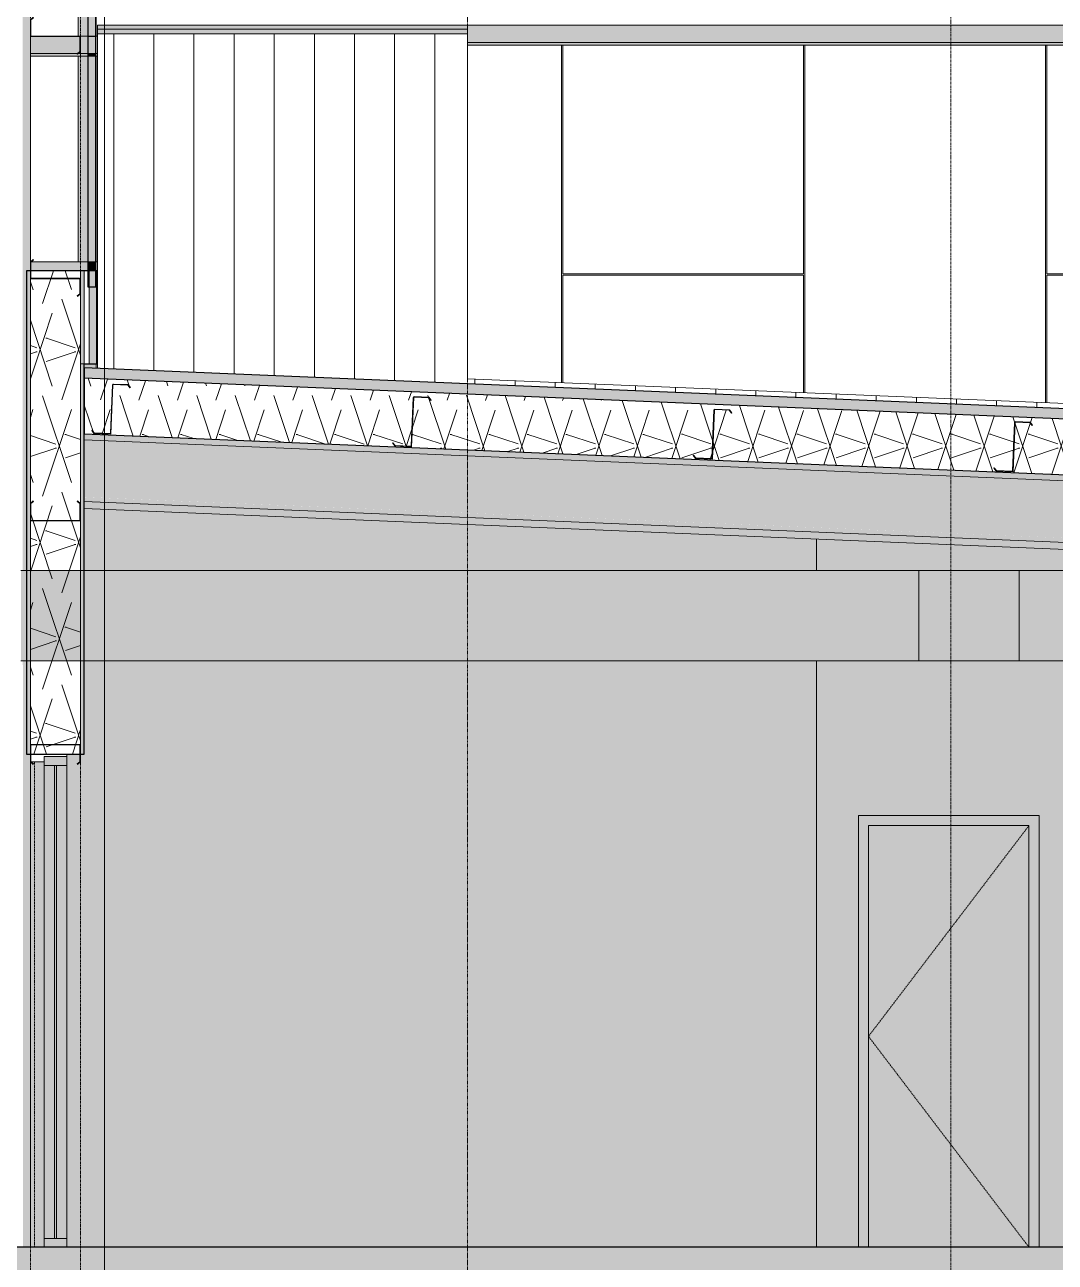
# Model space of a CAD drawing. Header units: inches. Extents: x 21380 to 98133, y -290 to 853.
# Drawn here: x 32713.9 to 32919.3, y -3 to 243.6 of the extents above; entities that cross this region are included whole.
import ezdxf

# ---------------------------------------------------------------- set-up
doc = ezdxf.new("R2010")
doc.units = ezdxf.units.IN
doc.header["$MEASUREMENT"] = 0
for name, pattern in [('Dash 1_16_', [0.125, 0.0625, -0.0625]), ('Dash Dot 3_16_', [0.3125, 0.1875, -0.0625, 0, -0.0625]), ('Grid Line 1_2_', [0.875, 0.5, -0.125, 0.125, -0.125]), ('Hidden 1_8_', [0.1875, 0.125, -0.0625])]:
    doc.linetypes.add(name, pattern=pattern)
for name, color, linetype, lineweight in [('A-ANNO-SYMB', 150, 'Continuous', 9), ('A-CLNG', 13, 'Continuous', 9), ('A-CLNG-PATT', 13, 'Continuous', 25), ('A-DOOR', 31, 'Continuous', 9), ('A-DOOR-FRAM', 31, 'Continuous', 9), ('A-FLOR', 192, 'Continuous', 9), ('A-FLOR-LEVL', 51, 'Continuous', 9), ('A-FLOR-PATT', 8, 'Continuous', 25), ('A-GLAZ-CURT', 52, 'Continuous', 9), ('A-GLAZ-CWMG', 51, 'Continuous', 9), ('A-ROOF', 132, 'Continuous', 9), ('A-WALL', 113, 'Continuous', 9), ('A-WALL-PATT', 111, 'Continuous', 25), ('G-ANNO-SYMB', 111, 'Continuous', 9), ('I-WALL', 2, 'Continuous', 9), ('M-HVAC-DUCT', 70, 'Continuous', 9), ('S-BEAM', 12, 'Continuous', 9), ('S-COLS', 52, 'Continuous', 9), ('S-GRID', 1, 'Continuous', 9)]:
    doc.layers.add(name, color=color, linetype=linetype, lineweight=lineweight)
pattern_1 = [(161.57, (22011.972, 102.96), (-7.6802237, -0.0009796), [0, -54.643, 6.067, 0]), (18.43, (22010.052, 102.96), (-7.6802237, 0.0009796), [0, -54.643, 6.067, 0]), (108.43, (22011.972, 102.96), (3.8382953, -19.2013653), [18.211, -42.499]), (71.57, (22010.052, 102.96), (3.8382953, 19.2013653), [18.211, -42.499])]
pattern_2 = [(45, (22011.012, 102), (-19.007, 19.007), []), (45, (22011.012, 130.8), (-19.007, 19.007), [])]

# ---------------------------------------------------------------- blocks, each defined once
blk = doc.blocks.new('Struct_Xcel_Sports Complex_rvt-3-Building Section - North_South looking East _ Fitness Center')
at = {"layer": 'A-FLOR-PATT', "lineweight": 9}
h = blk.add_hatch(dxfattribs=at)
h.set_pattern_fill('FP_39', style=0, pattern_type=2)
h.set_pattern_definition([(50, (22011.01, 102), (55.0854, -4.8198), [5.76, -63.36]), (355, (22011.01, 102), (-10.6557, 57.7685), [4.608, -50.688]), (100.451, (22015.6, 101.6), (44.4295, 52.9487), [4.895, -53.848]), (46.184, (22011.01, 117.36), (81.9644, -12.712), [8.64, -95.04]), (96.636, (22017.84, 116.3), (71.7815, 74.8124), [7.343, -80.772]), (351.184, (22011.01, 117.36), (71.782, 74.8124), [6.912, -76.032]), (21, (22018.69, 113.52), (45.842, -30.9215), [5.76, -63.36]), (326, (22018.69, 113.52), (18.687, 55.6915), [4.608, -50.688]), (71.451, (22022.51, 110.943), (64.529, 24.77), [4.895, -53.848]), (37.5, (22011.012, 102), (0.9339, 25.5668), [2.534, -47.539, 2.534, -48.922, -50.88]), (37.5, (22011.012, 102), (0.9339, 25.5668), [-101.53, 2.534, -48.346]), (7.5, (22011.012, 102), (20.204, 30.2913), [2.534, -26.803, 2.534, -46.387, -19.392]), (7.5, (22011.012, 102), (20.204, 30.2913), [-78.259, 2.534, -16.858]), (327.5, (21993.885, 102), (40.9978, -1.7324), [2.534, -16.666, 2.534, -57.37, -79.488]), (327.5, (21993.885, 102), (40.9978, -1.7324), [-79.104, 2.534, -76.954]), (317.5, (21986.205, 102), (44.7889, 7.6878), [2.534, -22.426, 2.534, -37.248, -56.448]), (317.5, (21986.205, 102), (44.7889, 7.6878), [-64.742, 2.534, -53.914])])
h.paths.add_polyline_path([(21132.3, -6), (22790.8, -6), (22790.8, 0), (21132.3, 0), (21132.3, -1.69)], flags=0)
at = {"layer": 'A-FLOR', "color": 250, "lineweight": 25}
blk.add_line((22790.8, 0), (21132.3, 0), dxfattribs=at)
blk = doc.blocks.new('W-Wide Flange - 1_-3_ deep-1401279-Building Section - North_South looking East _ Fitness Center')
at = {"layer": 'S-BEAM'}
for points in [[(22778.5, 143.84), (22778.55, 145.01), (22370.3, 162.02), (22370.3, 160.85), (22778.03, 143.86)], [(22778.46, 142.95), (22778.5, 143.84), (22370.3, 160.81), (22370.3, 159.95), (22772.94, 143.18)], [(22778.02, 132.46), (22778.46, 142.95), (22370.3, 159.95), (22370.3, 149.45), (22778.01, 132.46)], [(22777.99, 131.57), (22777.99, 132.46), (22370.3, 149.44), (22370.3, 148.55), (22724.93, 133.82), (22735.02, 133.8), (22735.02, 133.36), (22762.88, 132.2)]]:
    blk.add_hatch(color=256, dxfattribs=at).paths.add_polyline_path(points, flags=0)
h = blk.add_hatch(color=256, dxfattribs=at)
h.paths.add_polyline_path([(22777.93, 130.21), (22777.99, 131.57), (22735.02, 133.36), (22735.02, 132), (22762.88, 130.84)], flags=0)
h.paths.add_polyline_path([(22695.02, 133.66), (22695.02, 133.82), (22723.93, 133.82), (22370.3, 148.55), (22370.3, 147.19), (22685.41, 134.06)], flags=0)
for p, q in [((22778.5, 143.84), (22370.3, 160.85)), ((22370.3, 148.55), (22723.93, 133.82)), ((22695.02, 133.66), (22370.3, 147.19))]:
    blk.add_line(p, q, dxfattribs=at)
blk = doc.blocks.new('Girt_C - 10_D-1260059-Building Section - North_South looking East _ Fitness Center')
at = {"layer": 'S-BEAM'}
h = blk.add_hatch(dxfattribs=at)
h.set_pattern_fill('FP_31', color=256, style=0, pattern_type=2)
h.set_pattern_definition(pattern_2)
h.paths.add_polyline_path([(22360.13, 96.2), (22360.2, 96.28), (22359.66, 96.73), (22359.66, 100), (22359.55, 99.99), (22359.55, 96.68)], flags=0)
h.paths.add_polyline_path([(22368.98, 96.2), (22369.55, 96.68), (22369.55, 99.99), (22369.44, 100), (22369.44, 96.73), (22368.91, 96.28)], flags=0)
h.paths.add_polyline_path([(22369.37, 100.07), (22369.37, 100.18), (22359.74, 100.18), (22359.74, 100.07)], flags=0)
at = {"layer": 'S-BEAM', "lineweight": 15}
for p, q in [((22359.55, 99.99), (22359.55, 96.68)), ((22359.66, 96.73), (22359.66, 100)), ((22369.37, 100.18), (22359.74, 100.18)), ((22359.74, 100.07), (22369.37, 100.07)), ((22369.44, 100), (22369.44, 96.73)), ((22369.55, 96.68), (22369.55, 99.99)), ((22359.55, 96.68), (22360.13, 96.2)), ((22360.2, 96.28), (22359.66, 96.73)), ((22360.13, 96.2), (22360.2, 96.28)), ((22369.44, 96.73), (22368.91, 96.28)), ((22368.91, 96.28), (22368.98, 96.2)), ((22368.98, 96.2), (22369.55, 96.68))]:
    blk.add_line(p, q, dxfattribs=at)
for centre, radius, start, end in [((22359.74, 99.99), 0.188, 90, 180), ((22359.74, 99.99), 0.0782, 90, 176.9576), ((22369.37, 99.99), 0.188, 0, 90), ((22369.37, 99.99), 0.0782, 2.1227, 90)]:
    blk.add_arc(centre, radius, start, end, dxfattribs=at)
blk = doc.blocks.new('Rectangular Mullion - Profile_Polycarbonate_Upper and left-1528482-Building Section - North_South looking East _ Fitness Center')
at = {"layer": 'A-GLAZ-CWMG'}
h = blk.add_hatch(color=256, dxfattribs=at)
h.paths.add_polyline_path([(22372.68, 173.05), (22372.68, 173.12), (22370.3, 173.15)], flags=0)
h.paths.add_polyline_path([(22372.68, 175.12), (22372.61, 176), (22370.3, 176), (22370.3, 175.22)], flags=0)
h.paths.add_polyline_path([(22371.03, 196.3), (22371.03, 237.31), (22369.06, 237.31), (22369.06, 196.3)], flags=0)
h.paths.add_polyline_path([(22372.68, 241.3), (22372.61, 337.63), (22372.18, 337.63), (22372.18, 337.87), (22370.68, 337.93), (22370.68, 335.22), (22369.06, 335.22), (22369.06, 289.55), (22369.37, 289.55), (22369.37, 289.44), (22369.06, 289.44), (22369.06, 286.15), (22369.44, 286.47), (22369.44, 289.36), (22369.55, 289.36), (22369.55, 286.42), (22369.06, 285.94), (22369.06, 241.3), (22371.03, 241.3), (22371.03, 336.78), (22372.61, 336.78), (22372.61, 241.3)], flags=0)
h.paths.add_polyline_path([(22372.68, 345.35), (22372.68, 346.47), (22371.56, 345.4)], flags=0)
h = blk.add_hatch(color=256, dxfattribs=at)
h.paths.add_polyline_path([(22371.03, 196.3), (22372.61, 196.3), (22372.61, 237.31), (22371.03, 237.31), (22371.03, 232.74)], flags=0)
h.paths.add_polyline_path([(22371.03, 241.3), (22372.61, 241.3), (22372.61, 336.78), (22371.03, 336.78), (22371.03, 252.28)], flags=0)
for p, q in [((22372.68, 345.35), (22372.68, 346.47)), ((22372.68, 241.3), (22372.68, 337.63)), ((22369.06, 335.28), (22369.06, 289.55)), ((22369.06, 289.44), (22369.06, 286.15)), ((22369.06, 286), (22369.06, 241.3)), ((22369.06, 237.31), (22369.06, 196.3)), ((22372.68, 196.3), (22372.68, 237.31)), ((22372.68, 175.12), (22372.68, 176))]:
    blk.add_line(p, q, dxfattribs=at)
blk = doc.blocks.new('columns and girder2 - one-1334686-Building Section - North_South looking East _ Fitness Center')
at = {"layer": 'S-BEAM'}
h = blk.add_hatch(color=256, dxfattribs=at)
h.paths.add_polyline_path([(21149.56, 0), (21189.31, 330.48), (21187.8, 330.48), (21148.04, 0), (21149.51, 0)], flags=0)
h.paths.add_polyline_path([(22359.55, 0), (22359.55, 98.25), (22358.8, 98.25), (22358.8, 116.82), (22358.05, 116.82), (22358.1, 0)], flags=0)
h.paths.add_polyline_path([(22347.9, 0), (22349.36, 0), (22309.55, 292.37), (22308.04, 292.37), (22347.85, 0)], flags=0)
h.paths.add_polyline_path([(21135.05, 99), (21135.43, 99), (21135.43, 144), (21135.8, 144), (21135.8, 386.67), (21135.05, 386.7), (21135.05, 387.26), (21134.3, 387.29), (21134.3, 146.25), (21135.05, 146.25), (21135.05, 105.76)], flags=0)
h.paths.add_polyline_path([(22358.8, 134.82), (22358.8, 194.5), (22359.55, 194.5), (22359.55, 335.68), (22358.05, 335.74), (22358.05, 134.82), (22358.68, 134.82)], flags=0)
for p, q in [((22359.55, 196.31), (22359.55, 241.19)), ((22359.55, 0), (22359.55, 96.68))]:
    blk.add_line(p, q, dxfattribs=at)
blk = doc.blocks.new('Girt_C - 8_D-1405608-Building Section - North_South looking East _ Fitness Center')
at = {"layer": 'S-BEAM'}
h = blk.add_hatch(color=256, dxfattribs=at)
h.paths.add_polyline_path([(22359.55, 237.8), (22368.98, 237.83), (22369.44, 238.22), (22369.44, 241.11), (22359.55, 241.11), (22359.55, 238.22)], flags=0)
h.paths.add_polyline_path([(22372.61, 237.8), (22372.93, 237.8), (22372.93, 241.11), (22372.61, 241.11), (22372.61, 239.46)], flags=0)
h.paths.add_polyline_path([(22369.11, 237.8), (22371.03, 237.8), (22371.03, 241.11), (22369.55, 241.11), (22369.55, 238.17), (22369.44, 238.08)], flags=0)
h = blk.add_hatch(color=256, dxfattribs=at)
h.paths.add_polyline_path([(22369.44, 241.11), (22369.44, 241.11), (22371.03, 241.11), (22371.03, 241.3), (22369.37, 241.24), (22369.37, 241.19), (22369.37, 241.11)], flags=0)
h.paths.add_polyline_path([(22372.93, 241.11), (22372.93, 241.3), (22372.61, 241.24), (22372.61, 241.11)], flags=0)
for points in [[(22372.61, 241.11), (22372.61, 241.3), (22371.03, 241.24), (22371.03, 241.11)], [(22372.61, 237.8), (22372.61, 241.11), (22371.03, 241.11), (22371.03, 237.8)], [(22372.61, 237.31), (22372.61, 237.8), (22371.03, 237.8), (22371.03, 237.31)]]:
    blk.add_hatch(color=256, dxfattribs=at).paths.add_polyline_path(points, flags=0)
h = blk.add_hatch(color=256, dxfattribs=at)
h.paths.add_polyline_path([(22368.98, 237.31), (22371.03, 237.31), (22371.03, 237.8), (22369.11, 237.8), (22368.98, 237.69), (22368.91, 237.8), (22359.55, 237.8), (22359.55, 237.31), (22368.91, 237.31)], flags=0)
h.paths.add_polyline_path([(22372.93, 237.31), (22372.93, 237.8), (22372.61, 237.8), (22372.61, 237.31)], flags=0)
for p, q in [((22359.74, 241.3), (22359.62, 241.3)), ((22371.03, 241.3), (22369.37, 241.3)), ((22372.61, 241.3), (22371.03, 241.3)), ((22372.93, 241.3), (22372.61, 241.3)), ((22359.55, 237.8), (22368.94, 237.8)), ((22359.55, 237.31), (22371.03, 237.31)), ((22369.11, 237.8), (22371.03, 237.8)), ((22371.03, 237.8), (22372.61, 237.8)), ((22371.03, 237.31), (22372.61, 237.31)), ((22372.61, 237.8), (22372.93, 237.8)), ((22372.61, 237.31), (22372.93, 237.31))]:
    blk.add_line(p, q, dxfattribs=at)
blk = doc.blocks.new('Girt_C - 8_D-1405607-Building Section - North_South looking East _ Fitness Center')
at = {"layer": 'S-BEAM'}
h = blk.add_hatch(color=256, dxfattribs=at)
h.paths.add_polyline_path([(22371.03, 196.11), (22371.03, 196.3), (22359.66, 196.26), (22359.66, 196.11), (22359.99, 196.11)], flags=0)
h.paths.add_polyline_path([(22372.61, 196.11), (22372.93, 196.11), (22372.93, 196.3), (22372.61, 196.27), (22372.61, 196.11)], flags=0)
h = blk.add_hatch(color=256, dxfattribs=at)
h.paths.add_polyline_path([(22372.93, 192.8), (22372.93, 196.11), (22372.61, 196.11), (22372.61, 194.5), (22372.8, 194.5), (22372.8, 192.8)], flags=0)
h.paths.add_polyline_path([(22370.3, 194.5), (22371.03, 194.5), (22371.03, 196.11), (22359.66, 196.11), (22359.66, 194.5), (22369.55, 194.5)], flags=0)
for points in [[(22372.61, 196.11), (22372.61, 196.3), (22371.03, 196.27), (22371.03, 196.11)], [(22371.03, 194.5), (22372.61, 194.5), (22372.61, 196.11), (22371.03, 196.11)], [(22372.93, 192.31), (22372.93, 192.8), (22372.8, 192.8), (22372.8, 192.31)]]:
    blk.add_hatch(color=256, dxfattribs=at).paths.add_polyline_path(points, flags=0)
for p, q in [((22371.03, 196.3), (22359.69, 196.3)), ((22372.61, 196.3), (22371.03, 196.3)), ((22372.93, 196.3), (22372.61, 196.3)), ((22372.8, 192.8), (22372.93, 192.8)), ((22372.8, 192.31), (22372.93, 192.31))]:
    blk.add_line(p, q, dxfattribs=at)
blk = doc.blocks.new('Girt_Z - 10_D-1472864-Building Section - North_South looking East _ Fitness Center')
at = {"layer": 'S-BEAM'}
h = blk.add_hatch(dxfattribs=at)
h.set_pattern_fill('FP_31', color=256, style=0, pattern_type=2)
h.set_pattern_definition(pattern_2)
h.paths.add_polyline_path([(22368.98, 189.44), (22369.55, 189.92), (22369.55, 192.86), (22369.44, 192.86), (22369.44, 189.97), (22368.91, 189.52)], flags=0)
h.paths.add_polyline_path([(22359.55, 192.94), (22359.66, 193.12), (22359.66, 196.26), (22360.2, 196.71), (22360.13, 196.79), (22359.55, 196.31), (22359.55, 193.67)], flags=0)
h.paths.add_polyline_path([(22369.37, 192.94), (22369.37, 193.05), (22359.74, 193.05), (22359.55, 192.94)], flags=0)
at = {"layer": 'S-BEAM', "lineweight": 15}
for p, q in [((22360.13, 196.79), (22359.55, 196.31)), ((22359.55, 196.31), (22359.55, 192.94)), ((22359.66, 196.26), (22360.2, 196.71)), ((22359.66, 193.12), (22359.66, 196.26)), ((22360.2, 196.71), (22360.13, 196.79)), ((22359.55, 192.94), (22369.37, 192.94)), ((22369.37, 193.05), (22359.74, 193.05)), ((22369.44, 192.86), (22369.44, 189.97)), ((22369.55, 189.92), (22369.55, 192.86)), ((22369.44, 189.97), (22368.91, 189.52)), ((22368.98, 189.44), (22369.55, 189.92)), ((22368.91, 189.52), (22368.98, 189.44))]:
    blk.add_line(p, q, dxfattribs=at)
for centre, radius, start, end in [((22359.74, 193.13), 0.0782, 183.0424, 270), ((22369.37, 192.86), 0.187, 360, 90), ((22369.37, 192.86), 0.0782, 2.1227, 90)]:
    blk.add_arc(centre, radius, start, end, dxfattribs=at)
blk = doc.blocks.new('Girt_Z - 10_D-V167-Building Section - North_South looking East _ Fitness Center')
at = {"layer": 'S-BEAM', "lineweight": 15}
for p, q in [((22360.13, 245.04), (22359.55, 244.56)), ((22359.55, 244.56), (22359.55, 241.19)), ((22359.66, 244.51), (22360.2, 244.96)), ((22359.66, 241.37), (22359.66, 244.51)), ((22360.2, 244.96), (22360.13, 245.04)), ((22359.55, 241.19), (22369.37, 241.19)), ((22369.37, 241.3), (22359.74, 241.3)), ((22369.44, 241.11), (22369.44, 238.22)), ((22369.55, 238.17), (22369.55, 241.11)), ((22369.44, 238.22), (22368.91, 237.77)), ((22368.91, 237.77), (22368.98, 237.69)), ((22368.98, 237.69), (22369.55, 238.17))]:
    blk.add_line(p, q, dxfattribs=at)
for centre, radius, start, end in [((22359.74, 241.38), 0.0782, 183.0424, 270), ((22369.37, 241.11), 0.187, 360, 90), ((22369.37, 241.11), 0.0782, 2.1227, 90)]:
    blk.add_arc(centre, radius, start, end, dxfattribs=at)
blk = doc.blocks.new('Girt_C - 10_D-1401468-Building Section - North_South looking East _ Fitness Center')
at = {"layer": 'S-BEAM'}
h = blk.add_hatch(dxfattribs=at)
h.set_pattern_fill('FP_31', color=256, style=0, pattern_type=2)
h.set_pattern_definition(pattern_2)
h.paths.add_polyline_path([(22359.74, 144.69), (22369.37, 144.69), (22369.37, 144.8), (22359.74, 144.8)], flags=0)
h.paths.add_polyline_path([(22369.44, 144.87), (22369.55, 144.88), (22369.55, 148.19), (22368.98, 148.67), (22368.91, 148.59), (22369.44, 148.14)], flags=0)
h.paths.add_polyline_path([(22359.66, 144.87), (22359.66, 148.14), (22360.2, 148.59), (22360.13, 148.67), (22359.55, 148.19), (22359.55, 144.88)], flags=0)
at = {"layer": 'S-BEAM', "lineweight": 15}
for p, q in [((22360.13, 148.67), (22359.55, 148.19)), ((22359.55, 148.19), (22359.55, 144.88)), ((22359.66, 148.14), (22360.2, 148.59)), ((22359.66, 144.87), (22359.66, 148.14)), ((22360.2, 148.59), (22360.13, 148.67)), ((22368.98, 148.67), (22368.91, 148.59)), ((22368.91, 148.59), (22369.44, 148.14)), ((22369.55, 148.19), (22368.98, 148.67)), ((22369.44, 148.14), (22369.44, 144.87)), ((22369.55, 144.88), (22369.55, 148.19)), ((22369.37, 144.8), (22359.74, 144.8)), ((22359.74, 144.69), (22369.37, 144.69))]:
    blk.add_line(p, q, dxfattribs=at)
for centre, radius, start, end in [((22359.74, 144.88), 0.188, 180, 270), ((22359.74, 144.88), 0.0782, 182.1227, 270), ((22369.37, 144.88), 0.188, 270, 0), ((22369.37, 144.88), 0.0782, 270, 356.9576)]:
    blk.add_arc(centre, radius, start, end, dxfattribs=at)
blk = doc.blocks.new('System Panel - Interior Glazing-1220293-Building Section - North_South looking East _ Fitness Center')
at = {"layer": 'A-GLAZ-CURT'}
blk.add_hatch(color=256, dxfattribs=at).paths.add_polyline_path([(22364.37, 1.75), (22364.74, 1.75), (22364.74, 96), (22364.37, 95.99), (22364.37, 76.46)], flags=0)
for p, q in [((22364.37, 96), (22364.37, 1.75)), ((22364.74, 96), (22364.37, 96)), ((22364.74, 1.75), (22364.74, 96)), ((22364.37, 1.75), (22364.74, 1.75))]:
    blk.add_line(p, q, dxfattribs=at)
blk = doc.blocks.new('Rectangular Mullion - Interior 1_75_ x 4_5_-1179490-Building Section - North_South looking East _ Fitness Center')
at = {"layer": 'A-GLAZ-CWMG'}
blk.add_hatch(color=256, dxfattribs=at).paths.add_polyline_path([(22362.3, 96), (22366.8, 96), (22366.8, 97.75), (22362.3, 97.75)], flags=0)
at = {"layer": 'A-GLAZ-CWMG', "lineweight": 13}
for p, q in [((22362.3, 97.75), (22362.3, 96)), ((22366.8, 97.75), (22362.3, 97.75)), ((22366.8, 96), (22366.8, 97.75)), ((22362.3, 96), (22366.8, 96))]:
    blk.add_line(p, q, dxfattribs=at)
blk = doc.blocks.new('Rectangular Mullion - Interior 1_75_ x 4_5_-1305207-Building Section - North_South looking East _ Fitness Center')
at = {"layer": 'A-GLAZ-CWMG'}
blk.add_hatch(color=256, dxfattribs=at).paths.add_polyline_path([(22366.8, 0), (22366.8, 1.75), (22362.3, 1.75), (22362.3, 0)], flags=0)
at = {"layer": 'A-GLAZ-CWMG', "lineweight": 13}
for p, q in [((22362.3, 1.75), (22362.3, 0)), ((22366.8, 1.75), (22362.3, 1.75)), ((22362.3, 0), (22366.8, 0)), ((22366.8, 0), (22366.8, 1.75))]:
    blk.add_line(p, q, dxfattribs=at)
blk = doc.blocks.new('Rectangular Mullion - Interior 1_75_ x 4_5_-1220290-Building Section - North_South looking East _ Fitness Center')
at = {"layer": 'A-GLAZ-CWMG'}
h = blk.add_hatch(color=256, dxfattribs=at)
h.paths.add_polyline_path([(22364.37, 1.75), (22364.37, 96), (22362.3, 95.99), (22362.3, 1.75)], flags=0)
h.paths.add_polyline_path([(22364.74, 1.75), (22366.8, 1.75), (22366.8, 96), (22364.74, 95.99), (22364.74, 76.46)], flags=0)
for p, q in [((22362.3, 1.75), (22362.3, 96)), ((22366.8, 96), (22366.8, 1.75))]:
    blk.add_line(p, q, dxfattribs=at)
blk = doc.blocks.new('C-Channel-Column - C10X25-1255484-Building Section - North_South looking East _ Fitness Center')
at = {"layer": 'S-COLS', "linetype": 'Hidden 1_8_'}
blk.add_line((22360.36, 0), (22360.36, 96.68), dxfattribs=at)
blk = doc.blocks.new('Single-Flush - 32_ x 84_-460923-Building Section - North_South looking East _ Fitness Center')
at = {"layer": 'A-DOOR'}
blk.add_hatch(color=256, dxfattribs=at).paths.add_polyline_path([(22533.2, 0), (22558.62, 0), (22558.62, 84), (22526.62, 84), (22526.62, 0)], flags=0)
at = {"layer": 'A-DOOR-FRAM'}
blk.add_hatch(color=256, dxfattribs=at).paths.add_polyline_path([(22560.62, 0), (22560.62, 86), (22524.62, 86), (22524.62, 0), (22526.62, 0), (22526.62, 84), (22558.62, 84), (22558.62, 0)], flags=0)
at = {"layer": 'A-DOOR', "linetype": 'Dash 1_16_'}
for p in [(22558.62, 84), (22558.62, 0)]:
    blk.add_line(p, (22526.62, 42), dxfattribs=at)
at = {"layer": 'A-DOOR-FRAM'}
for p, q in [((22524.62, 86), (22524.62, 0)), ((22560.62, 86), (22524.62, 86)), ((22526.62, 0), (22526.62, 84)), ((22526.62, 84), (22558.62, 84)), ((22558.62, 84), (22558.62, 0)), ((22560.62, 0), (22560.62, 86))]:
    blk.add_line(p, q, dxfattribs=at)
blk = doc.blocks.new('Girt_Z - 10_D-1472947-Building Section - North_South looking East _ Fitness Center')
at = {"layer": 'S-BEAM'}
h = blk.add_hatch(color=256, dxfattribs=at)
h.paths.add_polyline_path([(22555.45, 154.49), (22555.86, 164.3), (22555.75, 164.3), (22555.39, 154.6)], flags=0)
h.paths.add_polyline_path([(22555.45, 154.49), (22555.27, 154.61), (22552.13, 154.74), (22551.71, 155.29), (22551.62, 155.23), (22552.08, 154.63), (22552.84, 154.6)], flags=0)
h.paths.add_polyline_path([(22559.25, 163.7), (22559.34, 163.76), (22558.88, 164.36), (22555.94, 164.48), (22555.94, 164.37), (22558.82, 164.25)], flags=0)
at = {"layer": 'S-BEAM', "lineweight": 15}
for p, q in [((22555.75, 164.3), (22555.35, 154.68)), ((22555.45, 154.49), (22555.86, 164.3)), ((22558.88, 164.36), (22555.94, 164.48)), ((22555.94, 164.37), (22558.82, 164.25)), ((22558.82, 164.25), (22559.25, 163.7)), ((22559.34, 163.76), (22558.88, 164.36)), ((22559.25, 163.7), (22559.34, 163.76)), ((22551.71, 155.29), (22551.62, 155.23)), ((22551.62, 155.23), (22552.08, 154.63)), ((22552.13, 154.74), (22551.71, 155.29)), ((22552.08, 154.63), (22555.45, 154.49)), ((22555.27, 154.61), (22552.13, 154.74))]:
    blk.add_line(p, q, dxfattribs=at)
for centre, radius, start, end in [((22555.94, 164.29), 0.187, 87.6141, 177.6141), ((22555.94, 164.29), 0.0782, 89.7368, 177.6141), ((22555.27, 154.69), 0.0782, 270.6564, 357.6141)]:
    blk.add_arc(centre, radius, start, end, dxfattribs=at)
blk = doc.blocks.new('Girt_Z - 10_D-1350939-Building Section - North_South looking East _ Fitness Center')
at = {"layer": 'S-BEAM'}
h = blk.add_hatch(color=256, dxfattribs=at)
h.paths.add_polyline_path([(22375.61, 161.99), (22376.01, 171.79), (22375.91, 171.79), (22375.54, 162.1)], flags=0)
h.paths.add_polyline_path([(22375.61, 161.99), (22375.43, 162.1), (22372.29, 162.23), (22371.86, 162.79), (22371.78, 162.72), (22372.23, 162.13), (22375.54, 161.99)], flags=0)
h.paths.add_polyline_path([(22379.41, 171.19), (22379.49, 171.26), (22379.04, 171.85), (22376.1, 171.97), (22376.09, 171.86), (22378.98, 171.74)], flags=0)
at = {"layer": 'S-BEAM', "lineweight": 15}
for p, q in [((22375.91, 171.79), (22375.5, 162.18)), ((22375.61, 161.99), (22376.01, 171.79)), ((22376.09, 171.86), (22378.98, 171.74)), ((22379.04, 171.85), (22376.1, 171.97)), ((22378.98, 171.74), (22379.41, 171.19)), ((22379.49, 171.26), (22379.04, 171.85)), ((22379.41, 171.19), (22379.49, 171.26)), ((22371.86, 162.79), (22371.78, 162.72)), ((22372.29, 162.23), (22371.86, 162.79)), ((22371.78, 162.72), (22372.23, 162.13)), ((22372.23, 162.13), (22375.61, 161.99)), ((22375.43, 162.1), (22372.29, 162.23))]:
    blk.add_line(p, q, dxfattribs=at)
for centre, radius, start, end in [((22376.09, 171.79), 0.187, 87.6141, 177.6141), ((22376.09, 171.79), 0.0782, 89.7368, 177.6141), ((22375.43, 162.18), 0.0782, 270.6564, 357.6141)]:
    blk.add_arc(centre, radius, start, end, dxfattribs=at)
blk = doc.blocks.new('Rectangular Elbow - Radius - 1 W-1453818-Building Section - North_South looking East _ Fitness Center')
at = {"layer": 'M-HVAC-DUCT'}
for points in [[(22550.8, 116.82), (22556.66, 116.82), (22556.66, 134.82), (22536.66, 134.82), (22536.66, 116.82), (22548.41, 116.82)], [(22556.66, 116.82), (22596.66, 116.82), (22596.66, 134.82), (22556.66, 134.82)]]:
    blk.add_hatch(color=256, dxfattribs=at).paths.add_polyline_path(points, flags=0)
for p, q in [((22536.66, 116.82), (22536.66, 134.82)), ((22556.66, 134.82), (22536.66, 134.82)), ((22556.66, 134.82), (22556.66, 116.82)), ((22596.66, 134.82), (22556.66, 134.82)), ((22596.66, 116.82), (22596.66, 134.82)), ((22536.66, 116.82), (22556.66, 116.82)), ((22556.66, 116.82), (22596.66, 116.82))]:
    blk.add_line(p, q, dxfattribs=at)

msp = doc.modelspace()

# ---------------------------------------------------------------- hatches: boundary and pattern name
at = {"layer": 'A-CLNG-PATT', "lineweight": 9}
h = msp.add_hatch(dxfattribs=at)
h.set_pattern_fill('FP_29', color=256, style=0, pattern_type=2)
h.set_pattern_definition(pattern_1)
h.paths.add_polyline_path([(33150.79, 144.31), (33150.79, 155.45), (32725.79, 173.15), (32725.79, 162.02), (33147.42, 144.45)], flags=0)
at = {"layer": 'A-ROOF'}
msp.add_hatch(color=256, dxfattribs=at).paths.add_polyline_path([(33217.11, 152.74), (33217.11, 154.75), (32725.79, 175.22), (32725.79, 173.22), (33172.56, 154.6)], flags=0)
at = {"layer": 'A-WALL', "lineweight": 5}
for points in [[(32731.04, 242.69), (32802.17, 242.69), (32802.17, 243.5), (32728.42, 243.5), (32728.42, 242.69)], [(32731.04, 241.75), (32802.17, 241.75), (32802.17, 242.69), (32728.42, 242.69), (32728.42, 241.75)], [(33155.11, 240), (33155.11, 243.5), (32802.17, 243.5), (32802.17, 240)], [(33155.61, 239.5), (33155.04, 240), (32802.17, 240), (32802.17, 239.5), (33155.12, 239.5)], [(32714.29, 176), (32715.04, 176), (32715.04, 194.5), (32714.29, 194.5), (32714.29, 193.67)], [(32725.04, 176), (32725.79, 176), (32725.79, 194.5), (32725.04, 194.5), (32725.04, 193.67)]]:
    msp.add_hatch(color=256, dxfattribs=at).paths.add_polyline_path(points, flags=0)
at = {"layer": 'A-WALL'}
msp.add_hatch(color=256, dxfattribs=at).paths.add_polyline_path([(32726.79, 176), (32728.29, 176), (32728.29, 194.5), (32726.79, 194.5), (32726.79, 193.67)], flags=0)
at = {"layer": 'A-WALL-PATT', "lineweight": 9, "transparency": 33554649}
msp.add_hatch(color=256, dxfattribs=at).paths.add_polyline_path([(32728.1, 191.34), (32728.1, 336.78), (32726.52, 336.78), (32726.52, 191.34)], flags=0)
at = {"layer": 'A-WALL-PATT', "lineweight": 9}
h = msp.add_hatch(dxfattribs=at)
h.set_pattern_fill('FP_21', color=256, style=0, pattern_type=2)
h.set_pattern_definition([(270, (23131.654, 100.524), (8, 5e-16), [])])
h.paths.add_polyline_path([(33153.79, 157.38), (33153.79, 158.5), (33150.92, 158.49), (33150.92, 157.5), (33151.29, 157.49)], flags=0)
h.paths.add_polyline_path([(33150.79, 157.51), (33150.79, 158.51), (32802.17, 173.04), (32802.17, 241.75), (32728.42, 241.75), (32728.42, 175.11), (33127.27, 158.49)], flags=0)
h = msp.add_hatch(dxfattribs=at)
h.set_pattern_fill('FP_34', color=256, style=0, pattern_type=2)
h.set_pattern_definition([(0, (22785.02, 0.75), (-193, 193), [48, -145]), (90, (22785.02, 0.75), (-193, 1e-14), [96.25, -96.75]), (180, (22833.02, 97), (-193, 193), [48, -145]), (90, (22833.02, 0.75), (-193, 1e-14), [96.25, -96.75]), (180, (22833.02, 97.25), (-193, 193), [48, -145]), (90, (22833.02, 97.25), (-193, 1e-14), [96.25, -96.75]), (0, (22785.02, 193.5), (-193, 193), [48, -145]), (90, (22785.02, 97.25), (-193, 1e-14), [96.25, -96.75]), (0, (22833.27, 48.75), (-193, 193), [48, -145]), (90, (22833.27, 0.5), (-193, 1e-14), [48.25, -144.75]), (90, (22881.27, 0.5), (-193, 1e-14), [48.25, -144.75]), (0, (22833.27, 145.25), (-193, 193), [48, -145]), (90, (22833.27, 49), (-193, 1e-14), [96.25, -96.75]), (180, (22881.27, 49), (-193, 193), [48, -145]), (90, (22881.27, 49), (-193, 1e-14), [96.25, -96.75]), (90, (22833.27, 145.5), (-193, 1e-14), [48, -145]), (180, (22881.27, 145.5), (-193, 193), [48, -145]), (90, (22881.27, 145.5), (-193, 1e-14), [48, -145]), (0, (22881.52, 0.75), (-193, 193), [48, -145]), (90, (22881.52, 0.75), (-193, 1e-14), [96.25, -96.75]), (180, (22929.52, 97), (-193, 193), [48, -145]), (90, (22929.52, 0.75), (-193, 1e-14), [96.25, -96.75]), (180, (22929.52, 97.25), (-193, 193), [48, -145]), (90, (22929.52, 97.25), (-193, 1e-14), [96.25, -96.75]), (180, (22929.52, 193.5), (-193, 193), [48, -145]), (90, (22881.52, 97.25), (-193, 1e-14), [96.25, -96.75]), (0, (22929.77, 48.75), (-193, 193), [48, -145]), (90, (22929.77, 0.5), (-193, 1e-14), [48.25, -144.75]), (90, (22977.77, 0.5), (-193, 1e-14), [48.25, -144.75]), (0, (22929.77, 145.25), (-193, 193), [48, -145]), (90, (22929.77, 49), (-193, 1e-14), [96.25, -96.75]), (180, (22977.77, 49), (-193, 193), [48, -145]), (90, (22977.77, 49), (-193, 1e-14), [96.25, -96.75]), (90, (22929.77, 145.5), (-193, 1e-14), [48, -145]), (180, (22977.77, 145.5), (-193, 193), [48, -145]), (90, (22977.77, 145.5), (-193, 1e-14), [48, -145])])
h.paths.add_polyline_path([(33151.29, 158.49), (33151.29, 239.46), (32802.17, 239.46), (32802.17, 173.04), (33150.79, 158.52), (33150.79, 161), (33150.92, 161), (33150.92, 158.51)], flags=0)
h = msp.add_hatch(dxfattribs=at)
h.set_pattern_fill('FP_29', color=256, style=0, pattern_type=2)
h.set_pattern_definition(pattern_1)
h.paths.add_polyline_path([(32725.04, 176), (32725.04, 194.5), (32715.04, 194.5), (32715.04, 176)], flags=0)
h = msp.add_hatch(dxfattribs=at)
h.set_pattern_fill('FP_32', color=256, style=0, pattern_type=2)
h.set_pattern_definition([(0, (22011.012, 102), (0, 24), []), (90, (22011.012, 102), (-24, 1e-15), [])])
h.paths.add_polyline_path([(32726.79, 176), (32726.79, 194.5), (32725.79, 194.5), (32725.79, 176)], flags=0)
h = msp.add_hatch(dxfattribs=at)
h.set_pattern_fill('FP_29', color=256, style=0, pattern_type=2)
h.set_pattern_definition(pattern_1)
h.paths.add_polyline_path([(32725.04, 98.25), (32725.04, 176), (32715.04, 176), (32715.04, 98.25)], flags=0)
h = msp.add_hatch(dxfattribs=at)
h.set_pattern_fill('FP_30', color=256, style=0, pattern_type=2)
h.set_pattern_definition([(90, (23719.67, -1108), (-193, -193), [48, -145]), (180, (23719.67, -1108), (-2e-14, -193), [96.25, -96.75]), (270, (23623.42, -1060), (-193, -193), [48, -145]), (180, (23719.67, -1060), (-2e-14, -193), [96.25, -96.75]), (270, (23623.17, -1060), (-193, -193), [48, -145]), (180, (23623.17, -1060), (-2e-14, -193), [96.25, -96.75]), (90, (23526.92, -1108), (-193, -193), [48, -145]), (180, (23623.17, -1108), (-2e-14, -193), [96.25, -96.75]), (90, (23671.67, -1059.75), (-193, -193), [48, -145]), (180, (23719.92, -1059.75), (-2e-14, -193), [48.25, -144.75]), (180, (23719.92, -1011.75), (-2e-14, -193), [48.25, -144.75]), (90, (23575.17, -1059.75), (-193, -193), [48, -145]), (180, (23671.42, -1059.75), (-2e-14, -193), [96.25, -96.75]), (270, (23671.42, -1011.75), (-193, -193), [48, -145]), (180, (23671.42, -1011.75), (-2e-14, -193), [96.25, -96.75]), (180, (23574.92, -1059.75), (-2e-14, -193), [48, -145]), (270, (23574.92, -1011.75), (-193, -193), [48, -145]), (180, (23574.92, -1011.75), (-2e-14, -193), [48, -145]), (90, (23719.67, -1011.5), (-193, -193), [48, -145]), (180, (23719.67, -1011.5), (-2e-14, -193), [96.25, -96.75]), (270, (23623.42, -963.5), (-193, -193), [48, -145]), (180, (23719.67, -963.5), (-2e-14, -193), [96.25, -96.75]), (270, (23623.17, -963.5), (-193, -193), [48, -145]), (180, (23623.17, -963.5), (-2e-14, -193), [96.25, -96.75]), (270, (23526.92, -963.5), (-193, -193), [48, -145]), (180, (23623.17, -1011.5), (-2e-14, -193), [96.25, -96.75]), (90, (23671.67, -963.25), (-193, -193), [48, -145]), (180, (23719.92, -963.25), (-2e-14, -193), [48.25, -144.75]), (180, (23719.92, -915.25), (-2e-14, -193), [48.25, -144.75]), (90, (23575.17, -963.25), (-193, -193), [48, -145]), (180, (23671.42, -963.25), (-2e-14, -193), [96.25, -96.75]), (270, (23671.42, -915.25), (-193, -193), [48, -145]), (180, (23671.42, -915.25), (-2e-14, -193), [96.25, -96.75]), (180, (23574.92, -963.25), (-2e-14, -193), [48, -145]), (270, (23574.92, -915.25), (-193, -193), [48, -145]), (180, (23574.92, -915.25), (-2e-14, -193), [48, -145])])
h.paths.add_polyline_path([(32715.69, 96.68), (32717.79, 96.73), (32717.79, 97.75), (32722.29, 97.75), (32722.29, 98.25), (32715.15, 98.25), (32715.21, 96.68), (32715.62, 96.68)], flags=0)
at = {"layer": 'I-WALL', "lineweight": 5}
msp.add_hatch(color=256, dxfattribs=at).paths.add_polyline_path([(32715.04, 98.25), (32715.04, 176), (32714.29, 176), (32714.29, 98.25)], flags=0)
at = {"layer": 'I-WALL'}
msp.add_hatch(color=256, dxfattribs=at).paths.add_polyline_path([(32725.79, 98.25), (32725.79, 176), (32725.04, 176), (32725.04, 98.25)], flags=0)
at = {"layer": 'I-WALL', "lineweight": 5}
h = msp.add_hatch(color=256, dxfattribs=at)
h.paths.add_polyline_path([(32722.29, 0), (32871.73, 0), (32871.73, 116.82), (32725.79, 116.82), (32725.79, 98.25), (32725.04, 98.25), (32725.04, 96.68), (32724.47, 96.2), (32724.4, 96.28), (32724.94, 96.73), (32724.94, 98.25), (32722.29, 98.25), (32722.29, 1.75)], flags=0)
h.paths.add_polyline_path([(32725.79, 134.82), (32871.73, 134.82), (32871.73, 141.11), (32725.79, 147.19), (32725.79, 135.06)], flags=0)
h = msp.add_hatch(color=256, dxfattribs=at)
h.paths.add_polyline_path([(32876.48, 0), (32876.48, 116.82), (32871.73, 116.82), (32871.73, 0)], flags=0)
h.paths.add_polyline_path([(32876.48, 134.82), (32876.48, 140.91), (32871.73, 141.11), (32871.73, 134.82)], flags=0)
h = msp.add_hatch(color=256, dxfattribs=at)
h.paths.add_polyline_path([(32916.11, 0), (32998.79, 0), (32998.79, 86), (33034.79, 86), (33034.79, 0), (33040.79, 0), (33040.79, 134.07), (32876.48, 140.91), (32876.48, 134.82), (32952.15, 134.82), (32952.15, 116.82), (32876.48, 116.82), (32876.48, 0), (32880.11, 0), (32880.11, 86), (32916.11, 86), (32916.11, 1.94)], flags=0)
h.paths.add_polyline_path([(32968.28, 23.44), (32940.46, 23.44), (32940.46, 39.69), (32972.46, 39.69), (32972.46, 23.44)], flags=0)
at = {"layer": 'M-HVAC-DUCT'}
msp.add_hatch(color=256, dxfattribs=at).paths.add_polyline_path([(32892.15, 116.82), (32892.15, 134.82), (32713.15, 134.82), (32713.15, 116.82), (32885.97, 116.82)], flags=0)
at = {"layer": 'S-COLS', "lineweight": 5}
msp.add_hatch(color=256, dxfattribs=at).paths.add_polyline_path([(32715.04, 0), (32717.79, 0), (32717.79, 96.68), (32715.21, 96.68), (32715.69, 96.28), (32715.62, 96.2), (32715.04, 96.68), (32715.04, 1.75)], flags=0)

# ---------------------------------------------------------------- linework, layer by layer
at = {"layer": 'A-ANNO-SYMB', "linetype": 'Dash Dot 3_16_'}
msp.add_line((32802.21, -47.05), (32802.21, 367.76), dxfattribs=at)
at = {"layer": 'A-CLNG', "lineweight": 25}
for p, q in [((33150.79, 155.45), (32725.79, 173.15)), ((32725.79, 173.15), (32725.79, 162.02)), ((32725.79, 162.02), (33150.79, 144.31))]:
    msp.add_line(p, q, dxfattribs=at)
at = {"layer": 'A-FLOR-LEVL', "linetype": 'Grid Line 1_2_'}
msp.add_line((30717.09, 0), (34081.65, 0), dxfattribs=at)
at = {"layer": 'A-ROOF', "lineweight": 25}
for p, q in [((32725.79, 175.22), (32725.79, 173.22)), ((33217.11, 154.75), (32725.79, 175.22)), ((32725.79, 173.22), (33217.11, 152.74))]:
    msp.add_line(p, q, dxfattribs=at)
at = {"layer": 'A-WALL', "lineweight": 25}
for p, q in [((32726.52, 336.78), (32726.52, 191.34)), ((32728.1, 191.34), (32728.1, 336.78)), ((32714.29, 194.5), (32714.29, 176)), ((32728.29, 194.5), (32714.29, 194.5)), ((32728.29, 176), (32728.29, 194.5)), ((32726.52, 191.34), (32728.1, 191.34)), ((32725.79, 176), (32728.29, 176))]:
    msp.add_line(p, q, dxfattribs=at)
at = {"layer": 'A-WALL'}
for p, q in [((32726.52, 336.78), (32726.52, 241.3)), ((32728.1, 241.3), (32728.1, 336.78)), ((32728.42, 243.5), (32728.42, 175.11)), ((32728.42, 243.5), (33155.11, 243.5)), ((32802.17, 242.69), (32728.42, 242.69)), ((32802.17, 241.75), (32728.42, 241.75)), ((32802.17, 243.5), (32802.17, 173.04)), ((33155.11, 240), (32802.17, 240)), ((32802.17, 239.5), (33155.61, 239.5)), ((32802.17, 239.46), (33155.56, 239.46)), ((32726.52, 237.31), (32726.52, 196.3)), ((32728.1, 196.3), (32728.1, 237.31)), ((32715.04, 98.25), (32715.04, 194.5)), ((32725.04, 98.25), (32725.04, 194.5)), ((32725.79, 176), (32725.79, 194.5)), ((32726.79, 176), (32726.79, 194.5)), ((32725.79, 176), (32725.04, 176)), ((32802.17, 173.04), (33150.79, 158.51))]:
    msp.add_line(p, q, dxfattribs=at)
at = {"layer": 'G-ANNO-SYMB'}
msp.add_line((32729.85, 545.16), (32729.85, -79.66), dxfattribs=at)
at = {"layer": 'I-WALL', "lineweight": 25}
for p, q in [((32714.29, 176), (32714.29, 98.25)), ((32725.79, 98.25), (32725.79, 176)), ((32714.29, 98.25), (32725.79, 98.25))]:
    msp.add_line(p, q, dxfattribs=at)
at = {"layer": 'I-WALL'}
for p, q in [((32871.73, 134.82), (32871.73, 141.11)), ((32871.73, 0), (32871.73, 116.82)), ((32722.29, 98.25), (32722.29, 97.75))]:
    msp.add_line(p, q, dxfattribs=at)
at = {"layer": 'M-HVAC-DUCT'}
for p, q in [((32892.15, 134.82), (32713.15, 134.82)), ((32713.15, 116.82), (32892.15, 116.82))]:
    msp.add_line(p, q, dxfattribs=at)
at = {"layer": 'S-COLS'}
msp.add_line((32717.79, 96.68), (32715.2, 96.68), dxfattribs=at)
at = {"layer": 'S-GRID', "linetype": 'Grid Line 1_2_'}
for p, q in [((32715.04, -273.16), (32715.04, 738.66)), ((32715.04, -273.16), (32715.04, 738.66)), ((32725.04, -273.16), (32725.04, 738.66)), ((32898.54, -273.16), (32898.54, 738.66)), ((32898.54, -273.16), (32898.54, 738.66))]:
    msp.add_line(p, q, dxfattribs=at)

# ---------------------------------------------------------------- block references
at = {"color": 90, "lineweight": 5}
msp.add_blockref('Struct_Xcel_Sports Complex_rvt-3-Building Section - North_South looking East _ Fitness Center', (10355.49, 0), dxfattribs=at)
at = {"layer": 'A-DOOR'}
msp.add_blockref('Single-Flush - 32_ x 84_-460923-Building Section - North_South looking East _ Fitness Center', (10355.49, 0), dxfattribs=at)
at = {"layer": 'A-GLAZ-CURT'}
msp.add_blockref('System Panel - Interior Glazing-1220293-Building Section - North_South looking East _ Fitness Center', (10355.49, 0), dxfattribs=at)
at = {"layer": 'A-GLAZ-CWMG'}
for name in ['Rectangular Mullion - Profile_Polycarbonate_Upper and left-1528482-Building Section - North_South looking East _ Fitness Center', 'Rectangular Mullion - Interior 1_75_ x 4_5_-1179490-Building Section - North_South looking East _ Fitness Center', 'Rectangular Mullion - Interior 1_75_ x 4_5_-1220290-Building Section - North_South looking East _ Fitness Center', 'Rectangular Mullion - Interior 1_75_ x 4_5_-1305207-Building Section - North_South looking East _ Fitness Center']:
    msp.add_blockref(name, (10355.49, 0), dxfattribs=at)
at = {"layer": 'M-HVAC-DUCT'}
msp.add_blockref('Rectangular Elbow - Radius - 1 W-1453818-Building Section - North_South looking East _ Fitness Center', (10355.49, 0), dxfattribs=at)
at = {"layer": 'S-BEAM'}
for name, p in [('columns and girder2 - one-1334686-Building Section - North_South looking East _ Fitness Center', (10355.49, 0)), ('Girt_Z - 10_D-V167-Building Section - North_South looking East _ Fitness Center', (10355.49, 0)), ('Girt_C - 8_D-1405608-Building Section - North_South looking East _ Fitness Center', (10355.49, 0)), ('Girt_Z - 10_D-1472864-Building Section - North_South looking East _ Fitness Center', (10355.49, 0)), ('Girt_C - 8_D-1405607-Building Section - North_South looking East _ Fitness Center', (10355.49, 0)), ('Girt_Z - 10_D-1350939-Building Section - North_South looking East _ Fitness Center', (10355.49, 0)), ('Girt_Z - 10_D-1472947-Building Section - North_South looking East _ Fitness Center', (10235.6, 5)), ('Girt_Z - 10_D-1472947-Building Section - North_South looking East _ Fitness Center', (10295.54, 2.5)), ('Girt_Z - 10_D-1472947-Building Section - North_South looking East _ Fitness Center', (10355.49, 0)), ('W-Wide Flange - 1_-3_ deep-1401279-Building Section - North_South looking East _ Fitness Center', (10355.49, 0)), ('Girt_C - 10_D-1401468-Building Section - North_South looking East _ Fitness Center', (10355.49, 0)), ('Girt_C - 10_D-1260059-Building Section - North_South looking East _ Fitness Center', (10355.49, 0))]:
    msp.add_blockref(name, p, dxfattribs=at)
at = {"layer": 'S-COLS', "linetype": 'Hidden 1_8_'}
msp.add_blockref('C-Channel-Column - C10X25-1255484-Building Section - North_South looking East _ Fitness Center', (10355.49, 0), dxfattribs=at)

doc.saveas('drawing.dxf')
